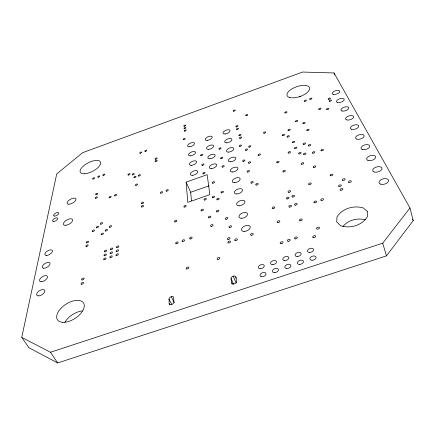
<?xml version="1.0" encoding="UTF-8"?>
<svg xmlns="http://www.w3.org/2000/svg" width="435" height="435" viewBox="0 0 435 435"><rect width="100%" height="100%" fill="white"/><g stroke="black" fill="none" stroke-linecap="round" stroke-linejoin="round"><path stroke-width="0.65" d="M21.75 337.37L56.719 173.935L82.732 152.631L302.602 72.052L334.042 72.966L409.955 207.984L413.25 220.594L386.459 255.872L57.67 362.948L28.884 347.701L21.75 337.37L50.493 352.252L57.67 362.948M50.493 352.252L382.708 243.181L409.955 207.984M343.057 226.325C348.114 220.099 357.499 217.674 365.155 219.778M186.088 182.124L207.158 174.685L209.855 194.641L187.806 202.34L186.088 182.124L190.671 192.27L191.471 200.861M190.671 192.27L209.039 185.827M412.592 219.409L413.25 220.594M169.182 303.652A2.534 1.539 -28.6 0 0 171.591 304.522A2.534 1.539 -28.6 0 0 173.864 302.108L173.663 297.556A2.512 1.512 -28.4 0 0 171.276 296.713A2.512 1.512 -28.4 0 0 169.014 299.095L169.182 303.652L169.802 304.843M169.014 299.095L171.792 304.429M171.27 296.713L174.337 302.646M236.352 278.204L235.808 276.975A2.528 1.561 -24.2 0 0 233.176 276.198A2.528 1.561 -24.2 0 0 231.045 278.552L231.73 283L232.285 284.229M231.045 278.552L233.53 284.066M233.176 276.198L236.189 282.929M382.708 243.181L386.459 255.872M334.042 72.966L334.597 74.853M235.808 276.975L236.531 281.412A2.55 1.582 -24.3 0 1 234.383 283.81A2.55 1.582 -24.3 0 1 231.73 283M299.487 96.755A11.805 5.263 -19 0 1 300.743 96.336M64.869 322.297A15.35 8.553 -33.1 0 1 82.351 310.9M367.423 211.6L367.39 216.701C361.98 225.509 350.126 228.897 340.523 225.678L336.706 221.904L337.005 216.831C342.492 208.354 353.9 205.086 363.361 207.974L367.423 211.6M86.288 246.607A1.294 0.642 -29.5 0 0 88.115 245.351A1.294 0.642 -29.5 0 0 86.445 245.313A1.294 0.642 -29.5 0 0 86.288 246.607M237.031 129.489A1.147 0.522 -21.6 0 0 238.543 128.461A1.147 0.522 -21.6 0 0 236.825 128.602A1.147 0.522 -21.6 0 0 237.031 129.489M212.856 183.206A1.256 0.631 -23.2 0 0 214.542 182.026A1.256 0.631 -23.2 0 0 212.688 182.091A1.256 0.631 -23.2 0 0 212.856 183.206M288.209 130.467A1.218 0.576 -19.5 0 0 290.194 129.76A1.218 0.576 -19.5 0 0 288.905 129.304A1.218 0.576 -19.5 0 0 288.209 130.467M309.954 99.3A1.169 0.522 -18.7 0 0 311.857 98.614A1.169 0.522 -18.7 0 0 310.579 98.245A1.169 0.522 -18.7 0 0 309.954 99.3M101.627 234.764A1.278 0.631 -28.7 0 0 103.421 233.535A1.278 0.631 -28.7 0 0 101.741 233.519A1.278 0.631 -28.7 0 0 101.627 234.764M308.605 145.904A1.289 0.642 -18.6 0 0 310.71 145.165A1.289 0.642 -18.6 0 0 309.301 144.643A1.289 0.642 -18.6 0 0 308.605 145.904M135.905 185.43A1.174 0.549 -26.1 0 0 137.542 184.331A1.174 0.549 -26.1 0 0 135.927 184.391A1.174 0.549 -26.1 0 0 135.905 185.43M160.901 193.189A1.223 0.598 -25.5 0 0 162.587 192.036A1.223 0.598 -25.5 0 0 160.868 192.085A1.223 0.598 -25.5 0 0 160.901 193.189M236.45 126.928A1.136 0.517 -21.6 0 0 237.95 125.911A1.136 0.517 -21.6 0 0 236.243 126.052A1.136 0.517 -21.6 0 0 236.45 126.928M264.143 133.219A1.191 0.56 -20.5 0 0 265.687 132.153A1.191 0.56 -20.5 0 0 263.866 132.289A1.191 0.56 -20.5 0 0 264.143 133.219M330.486 175.735A1.397 0.75 -17.4 0 0 332.775 174.941A1.397 0.75 -17.4 0 0 331.187 174.299A1.397 0.75 -17.4 0 0 330.486 175.735M318.953 109.435A1.207 0.555 -18.3 0 0 320.921 108.728A1.207 0.555 -18.3 0 0 319.584 108.326A1.207 0.555 -18.3 0 0 318.953 109.435M212.84 197.8A1.294 0.674 -23.4 0 0 214.58 196.571A1.294 0.674 -23.4 0 0 212.671 196.615A1.294 0.674 -23.4 0 0 212.84 197.8M92.709 231.545A1.261 0.614 -28.8 0 0 94.487 230.332A1.261 0.614 -28.8 0 0 92.845 230.322A1.261 0.614 -28.8 0 0 92.709 231.545M289.726 97.538A11.897 5.16 -19.2 0 0 309.057 90.415A11.897 5.16 -19.2 0 0 296.148 86.913A11.897 5.16 -19.2 0 0 289.726 97.538M84.662 173.772A11.337 4.79 -27.1 0 0 100.67 163.288A11.337 4.79 -27.1 0 0 85.755 164.245A11.337 4.79 -27.1 0 0 84.662 173.772M62.602 322.297A15.513 8.434 -32.8 0 0 84.243 306.55A15.513 8.434 -32.8 0 0 64.565 305.163A15.513 8.434 -32.8 0 0 62.602 322.297M145.241 151.423A1.093 0.478 -25.1 0 0 146.758 150.428A1.093 0.478 -25.1 0 0 145.241 150.532A1.093 0.478 -25.1 0 0 145.241 151.423M140.173 153.261A1.093 0.478 -25.3 0 0 141.696 152.261A1.093 0.478 -25.3 0 0 140.19 152.359A1.093 0.478 -25.3 0 0 140.173 153.261M321.188 150.766A1.321 0.669 -18 0 0 323.341 150.01A1.321 0.669 -18 0 0 321.867 149.466A1.321 0.669 -18 0 0 321.188 150.766M221.736 192.901A1.294 0.669 -23 0 0 223.459 191.677A1.294 0.669 -23 0 0 221.54 191.732A1.294 0.669 -23 0 0 221.736 192.901M303.402 144.36A1.278 0.631 -18.8 0 0 305.484 143.621A1.278 0.631 -18.8 0 0 304.098 143.11A1.278 0.631 -18.8 0 0 303.402 144.36M294.718 148.536A1.278 0.631 -19.2 0 0 296.8 147.802A1.278 0.631 -19.2 0 0 295.43 147.28A1.278 0.631 -19.2 0 0 294.718 148.536M312.667 153.158A1.316 0.663 -18.4 0 0 314.815 152.402A1.316 0.663 -18.4 0 0 313.363 151.853A1.316 0.663 -18.4 0 0 312.667 153.158M342.731 180.313A1.43 0.778 -16.8 0 0 345.069 179.508A1.43 0.778 -16.8 0 0 343.422 178.839A1.43 0.778 -16.8 0 0 342.731 180.313M277.394 162.848A1.289 0.652 -20.1 0 0 279.053 161.668A1.289 0.652 -20.1 0 0 277.062 161.771A1.289 0.652 -20.1 0 0 277.394 162.848M326.843 109.593A1.218 0.56 -17.9 0 0 328.827 108.88A1.218 0.56 -17.9 0 0 327.463 108.473A1.218 0.56 -17.9 0 0 326.843 109.593M282.935 135.666A1.223 0.587 -19.8 0 0 284.495 134.573A1.223 0.587 -19.8 0 0 282.603 134.714A1.223 0.587 -19.8 0 0 282.935 135.666M303.059 123.643A1.223 0.576 -18.9 0 0 305.049 122.931A1.223 0.576 -18.9 0 0 303.728 122.491A1.223 0.576 -18.9 0 0 303.059 123.643M229.68 227.587A1.397 0.783 -23.2 0 0 231.534 226.233A1.397 0.783 -23.2 0 0 229.446 226.227A1.397 0.783 -23.2 0 0 229.68 227.587M288.889 153.087A1.278 0.636 -19.5 0 0 290.52 151.929A1.278 0.636 -19.5 0 0 288.53 152.043A1.278 0.636 -19.5 0 0 288.889 153.087M226.015 219.283A1.37 0.75 -23.2 0 0 227.837 217.962A1.37 0.75 -23.2 0 0 225.798 217.973A1.37 0.75 -23.2 0 0 226.015 219.283M283.642 171.928A1.321 0.685 -19.8 0 0 285.327 170.71A1.321 0.685 -19.8 0 0 283.277 170.797A1.321 0.685 -19.8 0 0 283.642 171.928M211.231 226.369A1.37 0.756 -24.1 0 0 213.068 225.036A1.37 0.756 -24.1 0 0 211.051 225.036A1.37 0.756 -24.1 0 0 211.231 226.369M217.032 211.883A1.338 0.718 -23.5 0 0 218.821 210.6A1.338 0.718 -23.5 0 0 216.842 210.622A1.338 0.718 -23.5 0 0 217.032 211.883M251.517 183.124A1.305 0.68 -21.4 0 0 253.224 181.901A1.305 0.68 -21.4 0 0 251.245 181.971A1.305 0.68 -21.4 0 0 251.517 183.124M292.597 142.653A1.256 0.614 -19.3 0 0 294.647 141.924A1.256 0.614 -19.3 0 0 293.304 141.424A1.256 0.614 -19.3 0 0 292.597 142.653M217.435 199.839A1.31 0.685 -23.3 0 0 219.18 198.599A1.31 0.685 -23.3 0 0 217.25 198.643A1.31 0.685 -23.3 0 0 217.435 199.839M287.279 137.036A1.234 0.593 -19.6 0 0 289.297 136.318A1.234 0.593 -19.6 0 0 287.986 135.84A1.234 0.593 -19.6 0 0 287.279 137.036M248.999 163.217A1.251 0.62 -21.4 0 0 250.636 162.07A1.251 0.62 -21.4 0 0 248.744 162.168A1.251 0.62 -21.4 0 0 248.999 163.217M247.847 172.059A1.272 0.642 -21.5 0 0 249.516 170.884A1.272 0.642 -21.5 0 0 247.591 170.966A1.272 0.642 -21.5 0 0 247.847 172.059M256.46 185.049A1.316 0.691 -21.2 0 0 258.178 183.815A1.316 0.691 -21.2 0 0 256.171 183.885A1.316 0.691 -21.2 0 0 256.46 185.049M209.028 217.87A1.348 0.723 -24 0 0 210.834 216.57A1.348 0.723 -24 0 0 208.86 216.586A1.348 0.723 -24 0 0 209.028 217.87M183.728 139.678A1.104 0.489 -23.7 0 0 185.228 138.678A1.104 0.489 -23.7 0 0 183.646 138.798A1.104 0.489 -23.7 0 0 183.728 139.678M273.001 208.631A1.403 0.778 -20.6 0 0 274.811 207.294A1.403 0.778 -20.6 0 0 272.642 207.321A1.403 0.778 -20.6 0 0 273.001 208.631M277.976 222.595A1.446 0.826 -20.5 0 0 279.835 221.203A1.446 0.826 -20.5 0 0 277.595 221.208A1.446 0.826 -20.5 0 0 277.976 222.595M288.856 192.352A1.381 0.75 -19.7 0 0 290.618 191.057A1.381 0.75 -19.7 0 0 288.465 191.112A1.381 0.75 -19.7 0 0 288.856 192.352M316.936 228.968A1.517 0.897 -18.2 0 0 319.431 228.13A1.517 0.897 -18.2 0 0 317.735 227.277A1.517 0.897 -18.2 0 0 316.936 228.968M295.425 238.913A1.512 0.903 -19.6 0 0 297.35 237.439A1.512 0.903 -19.6 0 0 294.974 237.412A1.512 0.903 -19.6 0 0 295.425 238.913M303.804 154.501A1.305 0.658 -18.8 0 0 305.935 153.751A1.305 0.658 -18.8 0 0 304.516 153.202A1.305 0.658 -18.8 0 0 303.804 154.501M313.51 167.431A1.354 0.707 -18.3 0 0 315.723 166.659A1.354 0.707 -18.3 0 0 314.228 166.061A1.354 0.707 -18.3 0 0 313.51 167.431M301.542 164.212A1.327 0.685 -18.9 0 0 303.712 163.451A1.327 0.685 -18.9 0 0 302.271 162.869A1.327 0.685 -18.9 0 0 301.542 164.212M239.881 146.383A1.196 0.566 -21.6 0 0 241.452 145.301A1.196 0.566 -21.6 0 0 239.658 145.42A1.196 0.566 -21.6 0 0 239.881 146.383M249.277 147.117A1.207 0.576 -21.2 0 0 250.859 146.024A1.207 0.576 -21.2 0 0 249.032 146.138A1.207 0.576 -21.2 0 0 249.277 147.117M166.6 191.183A1.223 0.598 -25.2 0 0 168.285 190.024A1.223 0.598 -25.2 0 0 166.556 190.079A1.223 0.598 -25.2 0 0 166.6 191.183M292.777 197.055A1.397 0.767 -19.5 0 0 294.555 195.739A1.397 0.767 -19.5 0 0 292.369 195.788A1.397 0.767 -19.5 0 0 292.777 197.055M287.247 198.953A1.397 0.767 -19.8 0 0 289.03 197.637A1.397 0.767 -19.8 0 0 286.855 197.68A1.397 0.767 -19.8 0 0 287.247 198.953M295.354 205.179A1.425 0.794 -19.4 0 0 297.165 203.83A1.425 0.794 -19.4 0 0 294.93 203.868A1.425 0.794 -19.4 0 0 295.354 205.179M289.721 207.098A1.419 0.794 -19.7 0 0 291.537 205.75A1.419 0.794 -19.7 0 0 289.318 205.782A1.419 0.794 -19.7 0 0 289.721 207.098M288.236 241.316A1.512 0.903 -20.1 0 0 290.167 239.843A1.512 0.903 -20.1 0 0 287.807 239.81A1.512 0.903 -20.1 0 0 288.236 241.316M281.07 243.714A1.506 0.897 -20.5 0 0 283 242.241A1.506 0.897 -20.5 0 0 280.662 242.208A1.506 0.897 -20.5 0 0 281.07 243.714M340.496 190.177A1.452 0.805 -16.8 0 0 342.872 189.366A1.452 0.805 -16.8 0 0 341.198 188.659A1.452 0.805 -16.8 0 0 340.496 190.177M338.908 186.479A1.441 0.794 -16.9 0 0 341.263 185.674A1.441 0.794 -16.9 0 0 339.61 184.984A1.441 0.794 -16.9 0 0 338.908 186.479M329.442 101.279A1.202 0.544 -17.9 0 0 331.399 100.577A1.202 0.544 -17.9 0 0 330.045 100.197A1.202 0.544 -17.9 0 0 329.442 101.279M328.414 99.245A1.196 0.538 -17.9 0 0 330.355 98.544A1.196 0.538 -17.9 0 0 329.012 98.169A1.196 0.538 -17.9 0 0 328.414 99.245M298.943 153.881A1.294 0.652 -19 0 0 301.058 153.136A1.294 0.652 -19 0 0 299.661 152.593A1.294 0.652 -19 0 0 298.943 153.881M308.904 184.494A1.392 0.75 -18.6 0 0 311.183 183.711A1.392 0.75 -18.6 0 0 309.655 183.043A1.392 0.75 -18.6 0 0 308.904 184.494M314.228 202.705A1.446 0.81 -18.3 0 0 316.598 201.894A1.446 0.81 -18.3 0 0 314.994 201.155A1.446 0.81 -18.3 0 0 314.228 202.705M321.106 200.361A1.452 0.816 -17.9 0 0 323.482 199.551A1.452 0.816 -17.9 0 0 321.856 198.817A1.452 0.816 -17.9 0 0 321.106 200.361M304.456 101.284A1.164 0.522 -18.9 0 0 306.354 100.599A1.164 0.522 -18.9 0 0 305.093 100.224A1.164 0.522 -18.9 0 0 304.456 101.284M240.066 138.384A1.174 0.544 -21.5 0 0 241.61 137.329A1.174 0.544 -21.5 0 0 239.848 137.455A1.174 0.544 -21.5 0 0 240.066 138.384M239.446 135.704A1.164 0.538 -21.6 0 0 240.979 134.66A1.164 0.538 -21.6 0 0 239.228 134.79A1.164 0.538 -21.6 0 0 239.446 135.704M245.933 150.374A1.213 0.582 -21.4 0 0 247.52 149.27A1.213 0.582 -21.4 0 0 245.693 149.39A1.213 0.582 -21.4 0 0 245.933 150.374M141.892 207.006A1.24 0.609 -26.5 0 0 143.61 205.826A1.24 0.609 -26.5 0 0 141.902 205.853A1.24 0.609 -26.5 0 0 141.892 207.006M141.94 203.678A1.234 0.604 -26.4 0 0 143.648 202.509A1.234 0.604 -26.4 0 0 141.951 202.541A1.234 0.604 -26.4 0 0 141.94 203.678M103.231 175.397A1.115 0.489 -26.9 0 0 104.802 174.37A1.115 0.489 -26.9 0 0 103.329 174.435A1.115 0.489 -26.9 0 0 103.231 175.397M98.141 177.23A1.115 0.484 -27.1 0 0 99.718 176.202A1.115 0.484 -27.1 0 0 98.25 176.267A1.115 0.484 -27.1 0 0 98.141 177.23M93.068 179.062A1.115 0.484 -27.3 0 0 94.64 178.029A1.115 0.484 -27.3 0 0 93.188 178.094A1.115 0.484 -27.3 0 0 93.068 179.062M132.724 174.913A1.142 0.522 -26 0 0 134.317 173.853A1.142 0.522 -26 0 0 132.757 173.924A1.142 0.522 -26 0 0 132.724 174.913M128.396 175.055A1.136 0.517 -26.1 0 0 129.989 173.995A1.136 0.517 -26.1 0 0 128.439 174.065A1.136 0.517 -26.1 0 0 128.396 175.055M155.583 159.259A1.126 0.506 -24.9 0 0 157.138 158.226A1.126 0.506 -24.9 0 0 155.561 158.318A1.126 0.506 -24.9 0 0 155.583 159.259M155.621 161.554A1.131 0.511 -25 0 0 157.182 160.51A1.131 0.511 -25 0 0 155.6 160.602A1.131 0.511 -25 0 0 155.621 161.554M184.717 131.12A1.082 0.473 -23.5 0 0 186.191 130.147A1.082 0.473 -23.5 0 0 184.636 130.272A1.082 0.473 -23.5 0 0 184.717 131.12M184.266 126.27A1.071 0.457 -23.5 0 0 185.723 125.313A1.071 0.457 -23.5 0 0 184.184 125.449A1.071 0.457 -23.5 0 0 184.266 126.27M184.489 128.678A1.077 0.468 -23.5 0 0 185.957 127.716A1.077 0.468 -23.5 0 0 184.407 127.846A1.077 0.468 -23.5 0 0 184.489 128.678M95.684 198.273A1.169 0.533 -27.7 0 0 97.337 197.169A1.169 0.533 -27.7 0 0 95.803 197.213A1.169 0.533 -27.7 0 0 95.684 198.273M96.102 194.706A1.158 0.527 -27.6 0 0 97.739 193.618A1.158 0.527 -27.6 0 0 96.217 193.662A1.158 0.527 -27.6 0 0 96.102 194.706M204.651 200.051A1.294 0.669 -23.8 0 0 206.391 198.822A1.294 0.669 -23.8 0 0 204.499 198.866A1.294 0.669 -23.8 0 0 204.651 200.051M184.483 207.076A1.289 0.663 -24.8 0 0 186.24 205.847A1.289 0.663 -24.8 0 0 184.386 205.875A1.289 0.663 -24.8 0 0 184.483 207.076M203.444 173.869A1.223 0.598 -23.4 0 0 205.086 172.733A1.223 0.598 -23.4 0 0 203.303 172.809A1.223 0.598 -23.4 0 0 203.444 173.869M222.633 167.083A1.229 0.604 -22.5 0 0 224.264 165.947A1.229 0.604 -22.5 0 0 222.443 166.04A1.229 0.604 -22.5 0 0 222.633 167.083M202.357 165.338A1.196 0.576 -23.3 0 0 203.971 164.234A1.196 0.576 -23.3 0 0 202.226 164.327A1.196 0.576 -23.3 0 0 202.357 165.338M201.139 155.73A1.169 0.549 -23.3 0 0 202.715 154.659A1.169 0.549 -23.3 0 0 201.013 154.762A1.169 0.549 -23.3 0 0 201.139 155.73M219.506 149.167A1.174 0.549 -22.5 0 0 221.078 148.096A1.174 0.549 -22.5 0 0 219.338 148.21A1.174 0.549 -22.5 0 0 219.506 149.167M221.165 158.661A1.202 0.576 -22.5 0 0 222.763 157.552A1.202 0.576 -22.5 0 0 220.985 157.655A1.202 0.576 -22.5 0 0 221.165 158.661M176.284 243.752A1.381 0.756 -26.1 0 0 178.165 242.398A1.381 0.756 -26.1 0 0 176.202 242.366A1.381 0.756 -26.1 0 0 176.284 243.752M182.722 241.55A1.381 0.761 -25.8 0 0 184.603 240.202A1.381 0.761 -25.8 0 0 182.624 240.169A1.381 0.761 -25.8 0 0 182.722 241.55M190.258 238.978A1.381 0.761 -25.4 0 0 192.129 237.63A1.381 0.761 -25.4 0 0 190.133 237.602A1.381 0.761 -25.4 0 0 190.258 238.978M228.114 239.5A1.425 0.816 -23.5 0 0 230.006 238.103A1.425 0.816 -23.5 0 0 227.88 238.075A1.425 0.816 -23.5 0 0 228.114 239.5M228.669 242.969A1.435 0.826 -23.6 0 0 230.572 241.561A1.435 0.826 -23.6 0 0 228.429 241.528A1.435 0.826 -23.6 0 0 228.669 242.969M251.37 235.286A1.446 0.832 -22.2 0 0 253.262 233.883A1.446 0.832 -22.2 0 0 251.071 233.861A1.446 0.832 -22.2 0 0 251.37 235.286M235.455 240.675A1.441 0.826 -23.1 0 0 237.358 239.261A1.441 0.826 -23.1 0 0 235.199 239.234A1.441 0.826 -23.1 0 0 235.455 240.675M175.087 221.942A1.316 0.696 -25.6 0 0 176.887 220.67A1.316 0.696 -25.6 0 0 175.011 220.675A1.316 0.696 -25.6 0 0 175.087 221.942M116.732 251.582A1.338 0.696 -28.8 0 0 118.603 250.272A1.338 0.696 -28.8 0 0 116.814 250.228A1.338 0.696 -28.8 0 0 116.732 251.582M116.482 255.552A1.348 0.707 -28.9 0 0 118.369 254.23A1.348 0.707 -28.9 0 0 116.564 254.176A1.348 0.707 -28.9 0 0 116.482 255.552M110.615 253.692A1.338 0.696 -29 0 0 112.491 252.382A1.338 0.696 -29 0 0 110.713 252.327A1.338 0.696 -29 0 0 110.615 253.692M110.316 257.672A1.348 0.707 -29.2 0 0 112.208 256.345A1.348 0.707 -29.2 0 0 110.414 256.291A1.348 0.707 -29.2 0 0 110.316 257.672M110.909 249.772A1.327 0.685 -28.9 0 0 112.768 248.472A1.327 0.685 -28.9 0 0 111.007 248.428A1.327 0.685 -28.9 0 0 110.909 249.772M116.977 247.678A1.327 0.691 -28.6 0 0 118.837 246.379A1.327 0.691 -28.6 0 0 117.058 246.34A1.327 0.691 -28.6 0 0 116.977 247.678M104.851 251.86A1.327 0.685 -29.2 0 0 106.716 250.56A1.327 0.685 -29.2 0 0 104.965 250.517A1.327 0.685 -29.2 0 0 104.851 251.86M104.514 255.791A1.338 0.696 -29.3 0 0 106.39 254.48A1.338 0.696 -29.3 0 0 104.628 254.426A1.338 0.696 -29.3 0 0 104.514 255.791M104.166 259.782A1.348 0.701 -29.5 0 0 106.064 258.455A1.348 0.701 -29.5 0 0 104.286 258.395A1.348 0.701 -29.5 0 0 104.166 259.782M109.778 227.287A1.261 0.625 -28.2 0 0 111.55 226.075A1.261 0.625 -28.2 0 0 109.87 226.069A1.261 0.625 -28.2 0 0 109.778 227.287M105.721 231.012A1.272 0.631 -28.4 0 0 107.505 229.789A1.272 0.631 -28.4 0 0 105.825 229.778A1.272 0.631 -28.4 0 0 105.721 231.012M100.811 224.204A1.245 0.604 -28.3 0 0 102.568 223.014A1.245 0.604 -28.3 0 0 100.925 223.014A1.245 0.604 -28.3 0 0 100.811 224.204M96.777 227.858A1.251 0.609 -28.6 0 0 98.544 226.657A1.251 0.609 -28.6 0 0 96.902 226.651A1.251 0.609 -28.6 0 0 96.777 227.858M258.781 155.387A1.245 0.609 -20.9 0 0 260.396 154.251A1.245 0.609 -20.9 0 0 258.504 154.36A1.245 0.609 -20.9 0 0 258.781 155.387M243.279 161.407A1.24 0.609 -21.6 0 0 244.905 160.27A1.24 0.609 -21.6 0 0 243.04 160.368A1.24 0.609 -21.6 0 0 243.279 161.407M285.007 112.953A1.169 0.527 -19.6 0 0 286.91 112.268A1.169 0.527 -19.6 0 0 285.681 111.866A1.169 0.527 -19.6 0 0 285.007 112.953M306.99 130.565A1.245 0.598 -18.7 0 0 309.024 129.847A1.245 0.598 -18.7 0 0 307.665 129.38A1.245 0.598 -18.7 0 0 306.99 130.565M201.666 210.866A1.316 0.696 -24.2 0 0 203.444 209.605A1.316 0.696 -24.2 0 0 201.525 209.626A1.316 0.696 -24.2 0 0 201.666 210.866M217.902 259.407A1.468 0.865 -24.5 0 0 219.865 257.95A1.468 0.865 -24.5 0 0 217.69 257.884A1.468 0.865 -24.5 0 0 217.902 259.407M186.919 269.042A1.457 0.848 -26.4 0 0 188.899 267.585A1.457 0.848 -26.4 0 0 186.805 267.503A1.457 0.848 -26.4 0 0 186.919 269.042M134.371 177.654A1.153 0.527 -26 0 0 135.981 176.583A1.153 0.527 -26 0 0 134.404 176.653A1.153 0.527 -26 0 0 134.371 177.654M138.814 176.066A1.153 0.527 -25.8 0 0 140.418 174.995A1.153 0.527 -25.8 0 0 138.83 175.066A1.153 0.527 -25.8 0 0 138.814 176.066M300.324 220.833A1.474 0.854 -19.2 0 0 302.189 219.419A1.474 0.854 -19.2 0 0 299.873 219.43A1.474 0.854 -19.2 0 0 300.324 220.833M348.897 182.363A1.446 0.788 -16.4 0 0 351.257 181.553A1.446 0.788 -16.4 0 0 349.577 180.873A1.446 0.788 -16.4 0 0 348.897 182.363M313.086 237.488A1.533 0.924 -18.4 0 0 315.609 236.645A1.533 0.924 -18.4 0 0 313.907 235.759A1.533 0.924 -18.4 0 0 313.086 237.488M246.259 115.726A1.12 0.495 -21.2 0 0 247.727 114.737A1.12 0.495 -21.2 0 0 246.036 114.889A1.12 0.495 -21.2 0 0 246.259 115.726M233.774 111.17A1.093 0.473 -21.6 0 0 235.221 110.207A1.093 0.473 -21.6 0 0 233.584 110.365A1.093 0.473 -21.6 0 0 233.774 111.17M109.528 197.822A1.18 0.549 -27.3 0 0 111.186 196.707A1.18 0.549 -27.3 0 0 109.615 196.75A1.18 0.549 -27.3 0 0 109.528 197.822M114.943 195.897A1.18 0.549 -27.1 0 0 116.602 194.782A1.18 0.549 -27.1 0 0 115.019 194.826A1.18 0.549 -27.1 0 0 114.943 195.897M86.75 242.882A1.283 0.636 -29.4 0 0 88.566 241.637A1.283 0.636 -29.4 0 0 86.902 241.61A1.283 0.636 -29.4 0 0 86.75 242.882M81.606 284.267A1.403 0.74 -31.2 0 0 83.58 282.88A1.403 0.74 -31.2 0 0 81.785 282.777A1.403 0.74 -31.2 0 0 81.606 284.267M82.144 279.966A1.387 0.729 -31 0 0 84.096 278.596A1.387 0.729 -31 0 0 82.318 278.498A1.387 0.729 -31 0 0 82.144 279.966M295.746 121.708A1.207 0.56 -19.2 0 0 297.714 121.006A1.207 0.56 -19.2 0 0 296.42 120.571A1.207 0.56 -19.2 0 0 295.746 121.708M230.528 161.825A4.013 1.952 -22.1 0 0 235.83 158.133A4.013 1.952 -22.1 0 0 229.827 158.476A4.013 1.952 -22.1 0 0 230.528 161.825M211.383 168.601A3.991 1.941 -23 0 0 216.722 164.903A3.991 1.941 -23 0 0 210.834 165.213A3.991 1.941 -23 0 0 211.383 168.601M192.379 175.332A3.975 1.925 -23.8 0 0 197.751 171.624A3.975 1.925 -23.8 0 0 191.987 171.896A3.975 1.925 -23.8 0 0 192.379 175.332M226.814 142.832A3.833 1.778 -22.1 0 0 231.888 139.358A3.833 1.778 -22.1 0 0 226.178 139.776A3.833 1.778 -22.1 0 0 226.814 142.832M208.55 149.368A3.812 1.767 -22.8 0 0 213.656 145.894A3.812 1.767 -22.8 0 0 208.05 146.28A3.812 1.767 -22.8 0 0 208.55 149.368M190.416 155.866A3.801 1.756 -23.6 0 0 195.554 152.38A3.801 1.756 -23.6 0 0 190.057 152.734A3.801 1.756 -23.6 0 0 190.416 155.866M333.259 94.357A3.91 1.74 -17.7 0 0 339.61 92.062A3.91 1.74 -17.7 0 0 335.167 90.888A3.91 1.74 -17.7 0 0 333.259 94.357M337.533 102.486A4.002 1.816 -17.5 0 0 344.036 100.142A4.002 1.816 -17.5 0 0 339.458 98.881A4.002 1.816 -17.5 0 0 337.533 102.486M342.008 110.996A4.1 1.903 -17.2 0 0 348.669 108.609A4.1 1.903 -17.2 0 0 343.944 107.255A4.1 1.903 -17.2 0 0 342.008 110.996M346.7 119.919A4.203 1.996 -16.9 0 0 353.53 117.483A4.203 1.996 -16.9 0 0 348.652 116.031A4.203 1.996 -16.9 0 0 346.7 119.919M351.627 129.287A4.306 2.093 -16.6 0 0 358.63 126.802A4.306 2.093 -16.6 0 0 353.595 125.236A4.306 2.093 -16.6 0 0 351.627 129.287M356.803 139.129A4.421 2.202 -16.3 0 0 363.992 136.601A4.421 2.202 -16.3 0 0 358.783 134.915A4.421 2.202 -16.3 0 0 356.803 139.129M362.252 149.493A4.54 2.316 -15.9 0 0 369.636 146.91A4.54 2.316 -15.9 0 0 364.247 145.094A4.54 2.316 -15.9 0 0 362.252 149.493M367.988 160.412A4.665 2.441 -15.5 0 0 375.584 157.774A4.665 2.441 -15.5 0 0 369.995 155.817A4.665 2.441 -15.5 0 0 367.988 160.412M374.051 171.934A4.796 2.577 -15.1 0 0 381.859 169.242A4.796 2.577 -15.1 0 0 376.063 167.127A4.796 2.577 -15.1 0 0 374.051 171.934M380.451 184.114A4.937 2.719 -14.6 0 0 388.493 181.357A4.937 2.719 -14.6 0 0 382.474 179.079A4.937 2.719 -14.6 0 0 380.451 184.114M232.518 172.015A4.111 2.05 -22.1 0 0 237.945 168.204A4.111 2.05 -22.1 0 0 231.784 168.503A4.111 2.05 -22.1 0 0 232.518 172.015M234.612 182.716A4.214 2.153 -22.2 0 0 240.163 178.774A4.214 2.153 -22.2 0 0 233.834 179.024A4.214 2.153 -22.2 0 0 234.612 182.716M236.809 193.961A4.317 2.262 -22.2 0 0 242.496 189.883A4.317 2.262 -22.2 0 0 235.993 190.079A4.317 2.262 -22.2 0 0 236.809 193.961M239.125 205.798A4.432 2.382 -22.2 0 0 244.948 201.579A4.432 2.382 -22.2 0 0 238.266 201.709A4.432 2.382 -22.2 0 0 239.125 205.798M241.561 218.278A4.551 2.512 -22.3 0 0 247.537 213.9A4.551 2.512 -22.3 0 0 240.658 213.966A4.551 2.512 -22.3 0 0 241.561 218.278M244.133 231.447A4.676 2.653 -22.4 0 0 250.261 226.901A4.676 2.653 -22.4 0 0 243.181 226.896A4.676 2.653 -22.4 0 0 244.133 231.447M309.53 252.409A3.143 1.936 -18.7 0 0 313.483 249.326A3.143 1.936 -18.7 0 0 308.491 249.222A3.143 1.936 -18.7 0 0 309.53 252.409M312.009 260.25A3.192 1.996 -18.6 0 0 316.017 257.101A3.192 1.996 -18.6 0 0 310.938 256.971A3.192 1.996 -18.6 0 0 312.009 260.25M297.105 256.525A3.127 1.93 -19.6 0 0 301.08 253.436A3.127 1.93 -19.6 0 0 296.148 253.322A3.127 1.93 -19.6 0 0 297.105 256.525M299.383 264.409A3.175 1.99 -19.5 0 0 303.412 261.256A3.175 1.99 -19.5 0 0 298.399 261.109A3.175 1.99 -19.5 0 0 299.383 264.409M284.74 260.619A3.116 1.919 -20.5 0 0 288.731 257.531A3.116 1.919 -20.5 0 0 283.865 257.395A3.116 1.919 -20.5 0 0 284.74 260.619M286.828 268.547A3.165 1.979 -20.4 0 0 290.874 265.393A3.165 1.979 -20.4 0 0 285.92 265.23A3.165 1.979 -20.4 0 0 286.828 268.547M272.435 264.692A3.105 1.914 -21.3 0 0 276.442 261.604A3.105 1.914 -21.3 0 0 271.636 261.457A3.105 1.914 -21.3 0 0 272.435 264.692M274.327 272.669A3.154 1.974 -21.3 0 0 278.395 269.51A3.154 1.974 -21.3 0 0 273.506 269.33A3.154 1.974 -21.3 0 0 274.327 272.669M260.19 268.748A3.094 1.909 -22.2 0 0 264.214 265.654A3.094 1.909 -22.2 0 0 259.467 265.491A3.094 1.909 -22.2 0 0 260.19 268.748M261.886 276.763A3.143 1.968 -22.3 0 0 265.975 273.604A3.143 1.968 -22.3 0 0 261.147 273.408A3.143 1.968 -22.3 0 0 261.886 276.763M46.328 255.454A4.279 2.044 -30.8 0 0 52.423 251.316A4.279 2.044 -30.8 0 0 47.138 251.18A4.279 2.044 -30.8 0 0 46.328 255.454M43.761 268.264A4.393 2.142 -31.4 0 0 50.02 263.98A4.393 2.142 -31.4 0 0 44.615 263.773A4.393 2.142 -31.4 0 0 43.761 268.264M41.069 281.733A4.519 2.246 -32 0 0 47.491 277.296A4.519 2.246 -32 0 0 41.967 277.008A4.519 2.246 -32 0 0 41.069 281.733M38.231 295.909A4.654 2.354 -32.6 0 0 44.832 291.309A4.654 2.354 -32.6 0 0 39.177 290.928A4.654 2.354 -32.6 0 0 38.231 295.909M68.964 204.211A4.932 2.191 -28.5 0 0 75.984 199.567A4.932 2.191 -28.5 0 0 69.676 199.73A4.932 2.191 -28.5 0 0 68.964 204.211M65.304 225.319A5.171 2.393 -29.2 0 0 72.656 220.382A5.171 2.393 -29.2 0 0 66.087 220.42A5.171 2.393 -29.2 0 0 65.304 225.319M53.576 221.464A2.882 1.3 -29.5 0 0 57.692 218.729A2.882 1.3 -29.5 0 0 54.098 218.751A2.882 1.3 -29.5 0 0 53.576 221.464M54.647 216.075A2.849 1.272 -29.3 0 0 58.72 213.384A2.849 1.272 -29.3 0 0 55.158 213.422A2.849 1.272 -29.3 0 0 54.647 216.075M225.085 133.969A3.746 1.702 -22 0 0 230.05 130.598A3.746 1.702 -22 0 0 224.471 131.049A3.746 1.702 -22 0 0 225.085 133.969M207.229 140.391A3.73 1.691 -22.8 0 0 212.226 137.014A3.73 1.691 -22.8 0 0 206.75 137.433A3.73 1.691 -22.8 0 0 207.229 140.391M189.497 146.774A3.714 1.68 -23.5 0 0 194.527 143.392A3.714 1.68 -23.5 0 0 189.154 143.778A3.714 1.68 -23.5 0 0 189.497 146.774M228.631 152.109A3.92 1.865 -22.1 0 0 233.812 148.525A3.92 1.865 -22.1 0 0 227.956 148.911A3.92 1.865 -22.1 0 0 228.631 152.109M209.936 158.764A3.904 1.849 -22.9 0 0 215.151 155.181A3.904 1.849 -22.9 0 0 209.414 155.529A3.904 1.849 -22.9 0 0 209.936 158.764M191.373 165.371A3.888 1.838 -23.7 0 0 196.631 161.782A3.888 1.838 -23.7 0 0 190.998 162.097A3.888 1.838 -23.7 0 0 191.373 165.371"/></g></svg>
